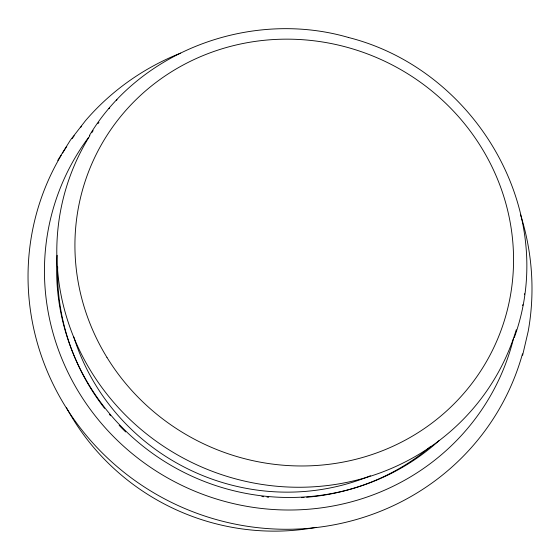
<?xml version="1.0" encoding="UTF-8"?>
<svg xmlns="http://www.w3.org/2000/svg" width="560" height="560" viewBox="0 0 560 560"><rect width="100%" height="100%" fill="white"/><g stroke="black" fill="none" stroke-linecap="round" stroke-linejoin="round"><path stroke-width="0.84" d="M514.262 337.617C560.014 211.813 475.713 69.643 348.509 37.499L348.327 37.45M522.718 305.585L522.872 304.612M524.44 294.707L524.594 293.748M522.613 355.306L528.192 331.31C535.199 292.649 532.434 252.364 520.59 214.928M57.778 160.377L70.434 140.091L85.533 120.624C111.118 90.804 144.123 67.543 180.649 53.123M89.467 135.436C141.148 49.238 253.015 9.611 348.509 37.499M108.99 108.668L109.655 107.933M116.347 100.471L116.998 99.743M316.225 527.345A231.294 224.658 25.5 0 1 66.388 407.547M438.963 440.699A227.71 219.45 25.5 0 1 186.865 473.83A227.71 219.45 25.5 0 1 57.148 255.29M430.885 446.327A225.428 217.42 25.5 0 1 306.635 497.252M304.052 497.455A225.428 217.42 25.5 0 1 301.462 497.623M268.716 497.224A225.428 217.42 25.5 0 1 267.008 497.077M263.585 496.734A225.428 217.42 25.5 0 1 261.877 496.552M125.692 431.942A225.428 217.42 25.5 0 1 119.168 425.327M110.579 415.723A225.428 217.42 25.5 0 1 109.459 414.393M104.58 408.317A225.428 217.42 25.5 0 1 57.701 266.798M522.473 353.843A253.162 244.356 25.5 0 1 183.596 507.99A253.162 244.356 25.5 0 1 61.243 155.274M62.594 153.034A253.162 244.356 25.5 0 1 66.766 146.433M72.156 138.565A253.162 244.356 25.5 0 1 74.193 135.765M80.528 127.554A253.162 244.356 25.5 0 1 81.62 126.217M513.576 338.261A239.421 230.776 25.5 0 1 183.729 486.283A239.421 230.776 25.5 0 1 88.592 137.389M370.426 475.762A218.54 210.84 25.5 0 1 73.787 336.938M516.285 329.749A236.159 226.478 25.5 0 1 197.673 465.227A236.159 226.478 25.5 0 1 89.908 135.646M91.728 132.783A236.159 226.478 25.5 0 1 93.121 130.662M97.937 123.704A236.159 226.478 25.5 0 1 98.931 122.339M106.96 357.413A221.025 211.638 25.5 0 0 486.724 361.109A221.025 211.638 25.5 0 0 289.03 39.165A221.025 211.638 25.5 0 0 106.96 357.413"/></g></svg>
